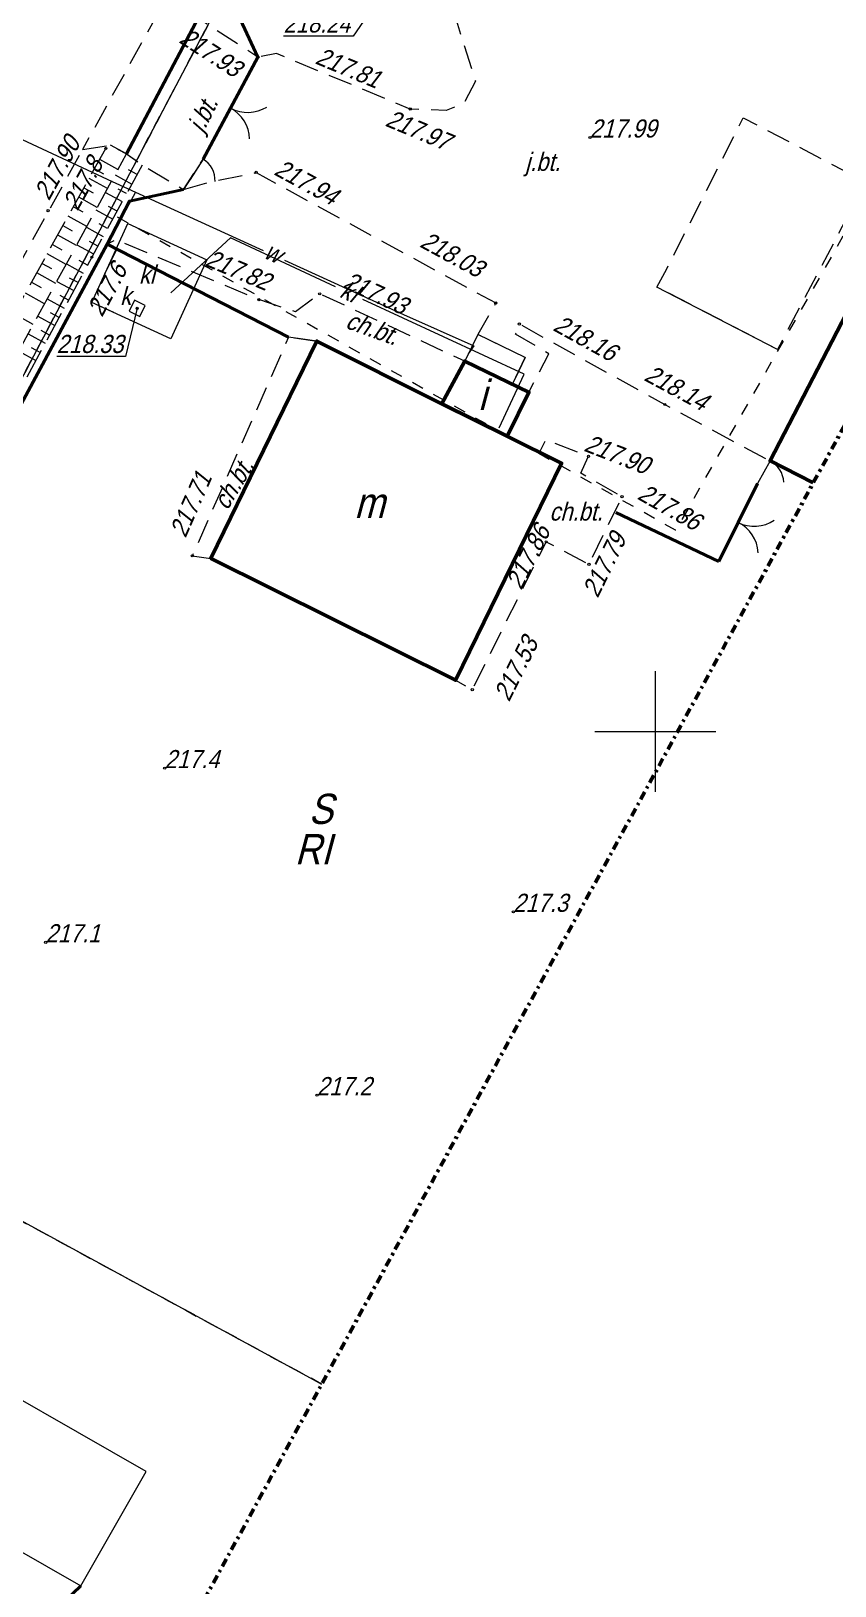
# Model space of a CAD drawing. Extents: x 7449598 to 7450455, y 5563374 to 5564952.
# Drawn here: x 7449774.1 to 7449807.4, y 5563664.6 to 5563729 of the extents above; entities that cross this region are included whole.
import ezdxf
from ezdxf.enums import TextEntityAlignment as Align

# ---------------------------------------------------------------- set-up
doc = ezdxf.new("R2010")
doc.units = 0
doc.header["$MEASUREMENT"] = 0
for name, pattern in [('218-500', [1, 0.5, -0.5]), ('420-500', [1.5, 1, -0.5]), ('823-500', [1.75, 1.25, -0.5]), ('DGN Style 4', [0.686427, 0.343214, -0.171607, 0, -0.171607])]:
    doc.linetypes.add(name, pattern=pattern)
for name, color, linetype, lineweight in [('46', 252, 'Continuous', 0), ('EDZPD_219', 7, 'Continuous', 0), ('SDRPK_420', 7, 'Continuous', 0), ('SDRPT_414', 7, 'Continuous', 0), ('SZOPO_902', 7, 'Continuous', 0), ('SZOPO_905', 7, 'Continuous', 0), ('UKKPO_582', 7, 'Continuous', 0), ('UWWPO_581', 7, 'Continuous', 0), ('Warstwa 1', 7, 'Continuous', 0), ('Warstwa 15', 7, 'Continuous', 0), ('Warstwa 26', 7, 'Continuous', 0), ('Warstwa 28', 7, 'Continuous', 0), ('Warstwa 29', 7, 'Continuous', 0), ('Warstwa 3', 7, 'Continuous', 0), ('Warstwa 4', 7, 'Continuous', 0), ('Warstwa 60', 7, 'Continuous', 0), ('Warstwa 8', 7, 'Continuous', 0), ('WUKPS_820', 7, 'Continuous', 0), ('WUKPS_823', 7, 'Continuous', 0), ('WUKPS_824', 7, 'Continuous', 0)]:
    doc.layers.add(name, color=color, linetype=linetype, lineweight=lineweight)
doc.styles.add('Style-WORKING_1250 I 0.26180', font='WORKING_1250.shx', dxfattribs={"oblique": 14.999978})

# ---------------------------------------------------------------- blocks, each defined once
blk = doc.blocks.new('PW02')
at = {"layer": 'Warstwa 1', "color": 7, "linetype": 'Continuous', "lineweight": 13}
blk.add_circle((0, 0), 0.045, dxfattribs=at)
blk = doc.blocks.new('PW01')
at = {"layer": 'Warstwa 1', "color": 7, "linetype": 'Continuous', "lineweight": 13}
blk.add_circle((0, 0), 0.045, dxfattribs=at)
blk = doc.blocks.new('US22A')
at = {"layer": 'Warstwa 1', "color": 7, "linetype": 'Continuous', "lineweight": 0, "flags": 128}
blk.add_lwpolyline([(-0.25, -0.25), (0.25, -0.25), (0.25, 0.25), (-0.25, 0.25)], close=True, dxfattribs=at)
blk = doc.blocks.new('*U189')
at = {"layer": 'SDRPK_420', "color": 7, "linetype": '420-500', "lineweight": 13, "flags": 128}
for points in [[(-17.08, -5.005), (-17.89, -6.265), (-16.74, -5.935), (-14.88, -5.565), (-4.96, -10.965), (-5.7, -12.265), (-3.74, -13.215), (-4.27, -14.325), (-3.59, -14.655), (-2.76, -13.065), (-4.14, -12.255), (-3.98, -11.835), (2.04, -15.165), (6.4, -17.505), (17.89, 4.685), (17.42, 5.415), (15.03, 6.885), (13.3, 6.185), (11.64, 7.015), (8.96, 8.465), (9.45, 9.435), (1.79, 13.465), (2.34, 14.215), (-3.94, 17.505), (-10.95, 3.855), (-10.15, 2.955), (-6.85, 1.565), (-5.8, -1.785), (-6.28, -2.695), (-7.01, -2.995), (-8.5, -2.935), (-14.04, -0.635), (-14.81, -0.785)], [(1.79, 13.465), (-3.04, 4.425), (-1.52, 3.605), (-2.27, 2.305), (-2.68, 2.115), (-3.92, 2.785), (-4.85, 1.045), (-9.93, 3.825), (-3.32, 16.195)], [(1.71, -10.305), (2.12, -9.555), (5.29, -3.295), (10.36, -5.955), (6.71, -12.885)]]:
    blk.add_lwpolyline(points, close=True, dxfattribs=at)
blk = doc.blocks.new('905P')
at = {"layer": 'SZOPO_905', "color": 7, "linetype": 'Continuous', "lineweight": 13}
blk.add_arc((1.05, 0), 1.05, 120, 180, dxfattribs=at)
blk = doc.blocks.new('905_1')
at = {"layer": 'SZOPO_905', "color": 7, "linetype": 'Continuous', "lineweight": 13}
for centre, start, end in [((-1.5, 0), 0, 60), ((1.5, 0), 120, 180)]:
    blk.add_arc(centre, 1.5, start, end, dxfattribs=at)

msp = doc.modelspace()

# ---------------------------------------------------------------- linework, layer by layer
at = {"layer": '46', "color": 7, "linetype": 'Continuous', "lineweight": 0, "ltscale": 0.1}
for p, q in [((7449777.668, 5563719.932), (7449777.192, 5563718.94)), ((7449777.566, 5563717.343), (7449776.655, 5563717.756))]:
    msp.add_line(p, q, dxfattribs=at)
at = {"layer": 'EDZPD_219', "color": 96, "linetype": 'Continuous', "lineweight": 13}
for p, q in [((7449759.46, 5563687.49), (7449797.78, 5563760.19)), ((7449786.18, 5563672.978), (7449759.46, 5563687.49))]:
    msp.add_line(p, q, dxfattribs=at)
at = {"layer": 'SDRPK_420', "color": 7, "linetype": '420-500', "lineweight": 13}
for p in [(7449780.17, 5563731.14), (7449768.42, 5563709.86)]:
    msp.add_line(p, (7449776.28, 5563724.1), dxfattribs=at)
at = {"layer": 'SDRPK_420', "color": 7, "linetype": '420-500', "lineweight": 13, "flags": 128}
msp.add_lwpolyline([(7449776.28, 5563724.1), (7449777.43, 5563724.27), (7449778.1, 5563723.92), (7449778.75, 5563723.45), (7449780.46, 5563722.44), (7449781.27, 5563723.7), (7449783.54, 5563727.92), (7449780.59, 5563729.83), (7449780.17, 5563731.14)], dxfattribs=at)
for points in [[(7449791.16, 5563713.57), (7449792.11, 5563715.33), (7449786.1, 5563718.12), (7449785.1, 5563717.37), (7449783.58, 5563717.88), (7449777.65, 5563720.36), (7449777.29, 5563720.17), (7449784.81, 5563716.33), (7449785.98, 5563716.16)], [(7449781.59, 5563707.16), (7449785.98, 5563716.16), (7449784.81, 5563716.33), (7449780.82, 5563707.27)], [(7449795.2, 5563711.56), (7449796.11, 5563711.11), (7449791.72, 5563702.12), (7449792.42, 5563701.73), (7449795.48, 5563707.85), (7449797.25, 5563706.92), (7449798.62, 5563709.72), (7449796.91, 5563710.69), (7449797.23, 5563711.39), (7449795.46, 5563712.08)]]:
    msp.add_lwpolyline(points, close=True, dxfattribs=at)
at = {"layer": 'SDRPT_414', "color": 7, "linetype": 'Continuous', "lineweight": 40}
msp.add_line((7449781.09, 5563729.59), (7449778.1, 5563723.92), dxfattribs=at)
at = {"layer": 'SZOPO_902', "color": 7, "linetype": 'Continuous', "lineweight": 40}
for p, q in [((7449783.54, 5563727.92), (7449781.27, 5563723.7)), ((7449804.23, 5563710.27), (7449802.63, 5563707.03)), ((7449776.203, 5563664.628), (7449772.85, 5563661.417))]:
    msp.add_line(p, q, dxfattribs=at)
at = {"layer": 'UKKPO_582', "color": 36, "linetype": 'Continuous', "lineweight": 13, "flags": 128}
msp.add_lwpolyline([(7449778.159, 5563721.028), (7449781.43, 5563719.524), (7449779.927, 5563716.253), (7449776.655, 5563717.756)], close=True, dxfattribs=at)
for points in [[(7449786.757, 5563718.413), (7449782.4, 5563720.436), (7449779.928, 5563718.165)], [(7449793.534, 5563712.578), (7449794.561, 5563714.79), (7449787.888, 5563717.888)]]:
    msp.add_lwpolyline(points, dxfattribs=at)
at = {"layer": 'UWWPO_581', "color": 5, "linetype": 'Continuous', "lineweight": 13, "flags": 128}
for points in [[(7449763.777, 5563728.613), (7449764.23, 5563728.402), (7449764.442, 5563728.855), (7449777.509, 5563722.771), (7449783.754, 5563719.92)], [(7449778.476, 5563722.329), (7449760.178, 5563688.574), (7449757.677, 5563681.135), (7449751.206, 5563667.384), (7449747.099, 5563658.833)], [(7449784.635, 5563719.518), (7449789.563, 5563717.27), (7449792.48, 5563715.962), (7449792.254, 5563715.64)]]:
    msp.add_lwpolyline(points, dxfattribs=at)
at = {"layer": 'Warstwa 1', "color": 7, "linetype": 'Continuous', "lineweight": 13}
for p, q in [((7449783.54, 5563727.92), (7449781.27, 5563723.7)), ((7449781.27, 5563723.7), (7449780.46, 5563722.44)), ((7449785.98, 5563716.16), (7449784.81, 5563716.33)), ((7449804.75, 5563711.2), (7449804.23, 5563710.27)), ((7449804.23, 5563710.27), (7449802.63, 5563707.03))]:
    msp.add_line(p, q, dxfattribs=at)
at = {"layer": 'Warstwa 1', "color": 7, "linetype": 'Continuous', "lineweight": 40}
for p, q in [((7449777.29, 5563720.17), (7449784.81, 5563716.33)), ((7449798.36, 5563709.06), (7449802.63, 5563707.04))]:
    msp.add_line(p, q, dxfattribs=at)
at = {"layer": 'Warstwa 1', "color": 7, "linetype": 'Continuous', "lineweight": 40, "flags": 128}
for points in [[(7449825.672, 5563745.374), (7449825.42, 5563745.51), (7449815.4, 5563750.88), (7449802.9, 5563757.67), (7449799.02, 5563759.92), (7449782.54, 5563730.06), (7449783.54, 5563727.92)], [(7449780.46, 5563722.44), (7449778.22, 5563721.96), (7449777.29, 5563720.17), (7449765.49, 5563698.24)]]:
    msp.add_lwpolyline(points, dxfattribs=at)
at = {"layer": 'Warstwa 1', "color": 7, "linetype": 'Continuous', "lineweight": 0, "flags": 128}
for points in [[(7449788.65, 5563730.48), (7449787.49, 5563728.79), (7449784.604, 5563728.79)], [(7449778.54, 5563717.52), (7449778.06, 5563715.52), (7449775.206, 5563715.52)]]:
    msp.add_lwpolyline(points, dxfattribs=at)
at = {"layer": 'Warstwa 1', "color": 7, "linetype": 'Continuous', "lineweight": 13, "flags": 128}
msp.add_lwpolyline([(7449805.06, 5563715.82), (7449800.06, 5563718.4), (7449800.47, 5563719.15)], dxfattribs=at)
at = {"layer": 'Warstwa 15', "color": 7, "linetype": 'Continuous', "lineweight": 13, "flags": 128}
msp.add_lwpolyline([(7449794.08, 5563714.38), (7449794.61, 5563715.49), (7449792.65, 5563716.44), (7449792.11, 5563715.33)], close=True, dxfattribs=at)
at = {"layer": 'Warstwa 29', "color": 96, "linetype": '218-500', "lineweight": 13}
for p, q in [((7449797.78, 5563760.19), (7449777.38, 5563721.49)), ((7449777.38, 5563721.49), (7449797.78, 5563760.19)), ((7449822.61, 5563746.58), (7449800.84, 5563708.33)), ((7449777.38, 5563721.49), (7449759.46, 5563687.49)), ((7449759.46, 5563687.49), (7449777.38, 5563721.49)), ((7449800.84, 5563708.33), (7449777.38, 5563721.49)), ((7449786.18, 5563672.977), (7449759.46, 5563687.49)), ((7449759.46, 5563687.49), (7449786.18, 5563672.977))]:
    msp.add_line(p, q, dxfattribs=at)
at = {"layer": 'Warstwa 3', "color": 7, "linetype": 'Continuous', "lineweight": 53, "flags": 128}
msp.add_lwpolyline([(7449806.534, 5563710.291), (7449804.75, 5563711.2), (7449816.24, 5563733.39), (7449818.499, 5563732.225)], dxfattribs=at)
for points in [[(7449781.59, 5563707.16), (7449785.98, 5563716.16), (7449791.16, 5563713.57), (7449793.86, 5563712.22), (7449796.11, 5563711.11), (7449791.72, 5563702.12)], [(7449791.16, 5563713.57), (7449792.11, 5563715.33), (7449794.76, 5563714.05), (7449793.86, 5563712.22)]]:
    msp.add_lwpolyline(points, close=True, dxfattribs=at)
at = {"layer": 'Warstwa 60', "color": 7, "linetype": 'Continuous', "lineweight": 13}
for p, q in [((7449800, 5563697.5), (7449800, 5563702.5)), ((7449797.5, 5563700), (7449802.5, 5563700))]:
    msp.add_line(p, q, dxfattribs=at)
at = {"layer": 'Warstwa 60', "color": 7, "linetype": 'Continuous', "lineweight": 13, "ltscale": 0.1, "flags": 128}
msp.add_lwpolyline([(7449770.27, 5563674.295), (7449767.566, 5563669.567), (7449776.203, 5563664.628), (7449778.907, 5563669.355)], close=True, dxfattribs=at)
at = {"layer": 'Warstwa 8', "color": 7, "linetype": 'DGN Style 4', "lineweight": 53, "flags": 128}
msp.add_lwpolyline([(7450242.249, 5564757.195), (7450281.761, 5564736.224), (7450381.947, 5564923.763), (7450454.953, 5564884.917), (7450405.405, 5564791.854), (7450392.833, 5564798.548), (7450342.944, 5564703.75), (7450227.046, 5564484.373), (7450154.831, 5564348.788), (7449690.291, 5563497.193), (7449618.905, 5563522.751), (7449629.01, 5563547.14), (7449943.259, 5564118.2), (7449916.282, 5564132.943), (7449953.147, 5564197.693), (7449979.298, 5564183.674), (7450084.831, 5564375.475), (7450052.492, 5564392.854)], close=True, dxfattribs=at)
at = {"layer": 'WUKPS_820', "color": 7, "linetype": 'Continuous', "lineweight": 13}
for p, q in [((7449777.741, 5563723.265), (7449776.987, 5563723.684)), ((7449776.77, 5563723.293), (7449777.148, 5563723.082)), ((7449777.621, 5563723.044), (7449778.318, 5563722.662)), ((7449778.534, 5563723.056), (7449778.185, 5563723.247)), ((7449776.335, 5563722.51), (7449776.716, 5563722.299)), ((7449777.312, 5563722.48), (7449776.552, 5563722.901)), ((7449777.226, 5563722.321), (7449777.921, 5563721.939)), ((7449778.101, 5563722.268), (7449777.753, 5563722.458)), ((7449775.901, 5563721.728), (7449776.285, 5563721.515)), ((7449776.883, 5563721.694), (7449776.118, 5563722.119)), ((7449777.705, 5563721.545), (7449777.358, 5563721.736)), ((7449776.454, 5563720.909), (7449775.684, 5563721.337)), ((7449776.831, 5563721.597), (7449777.525, 5563721.217)), ((7449776.025, 5563720.124), (7449775.25, 5563720.555)), ((7449775.467, 5563720.946), (7449775.853, 5563720.731)), ((7449776.435, 5563720.874), (7449777.128, 5563720.494)), ((7449777.309, 5563720.822), (7449776.962, 5563721.013)), ((7449775.596, 5563719.339), (7449774.815, 5563719.772)), ((7449775.033, 5563720.164), (7449775.422, 5563719.948)), ((7449776.04, 5563720.151), (7449776.732, 5563719.771)), ((7449776.912, 5563720.1), (7449776.566, 5563720.29)), ((7449774.598, 5563719.381), (7449774.99, 5563719.164)), ((7449775.607, 5563719.358), (7449776.303, 5563718.981)), ((7449776.482, 5563719.311), (7449776.134, 5563719.499)), ((7449774.164, 5563718.599), (7449774.559, 5563718.38)), ((7449775.168, 5563718.554), (7449774.381, 5563718.99)), ((7449775.212, 5563718.635), (7449775.911, 5563718.257)), ((7449776.089, 5563718.586), (7449775.74, 5563718.775)), ((7449774.703, 5563717.703), (7449773.911, 5563718.143)), ((7449774.817, 5563717.912), (7449775.518, 5563717.532)), ((7449775.697, 5563717.862), (7449775.347, 5563718.051)), ((7449774.238, 5563716.852), (7449773.44, 5563717.295)), ((7449774.422, 5563717.189), (7449775.126, 5563716.808)), ((7449775.304, 5563717.137), (7449774.953, 5563717.328)), ((7449774.912, 5563716.413), (7449774.559, 5563716.604)), ((7449774.027, 5563716.466), (7449774.734, 5563716.083)), ((7449773.632, 5563715.743), (7449774.341, 5563715.359)), ((7449774.52, 5563715.688), (7449774.166, 5563715.88))]:
    msp.add_line(p, q, dxfattribs=at)
at = {"layer": 'WUKPS_823', "color": 7, "linetype": '823-500', "lineweight": 13, "flags": 128}
for points in [[(7449764.12, 5563700.02), (7449771.45, 5563713.71), (7449777.24, 5563724.14), (7449777.43, 5563724.27)], [(7449778.75, 5563723.45), (7449776.66, 5563719.64), (7449765.28, 5563698.63)]]:
    msp.add_lwpolyline(points, dxfattribs=at)
at = {"layer": 'WUKPS_824', "color": 7, "linetype": '823-500', "lineweight": 13}
msp.add_line((7449778.1, 5563723.92), (7449777.43, 5563724.27), dxfattribs=at)
at = {"layer": 'WUKPS_824', "color": 7, "linetype": '823-500', "lineweight": 13, "flags": 128}
msp.add_lwpolyline([(7449765.28, 5563698.63), (7449764.84, 5563699.29), (7449772.04, 5563712.83), (7449778.1, 5563723.92), (7449778.75, 5563723.45)], dxfattribs=at)

# ---------------------------------------------------------------- block references
at = {"layer": 'SDRPK_420', "color": 7, "linetype": '420-500', "lineweight": 13}
msp.add_blockref('*U189', (7449798.35, 5563728.705), dxfattribs=at)
at = {"layer": 'SZOPO_905', "color": 7, "linetype": 'Continuous', "lineweight": 13}
for name, p, rotation in [('905_1', (7449782.405, 5563725.81), 241.7235392936086), ('905P', (7449781.27, 5563723.7), 238.0728036446804), ('905P', (7449804.75, 5563711.2), 242.708525876253), ('905_1', (7449803.43, 5563708.65), 243.7185889786798)]:
    msp.add_blockref(name, p, dxfattribs=dict(at, rotation=rotation))
at = {"layer": 'Warstwa 1', "color": 7, "linetype": 'Continuous', "lineweight": 13}
for name, p in [('PW02', (7449783.54, 5563727.92)), ('PW02', (7449789.85, 5563725.77)), ('PW02', (7449797.29, 5563724.59)), ('PW01', (7449777.24, 5563724.14)), ('PW02', (7449783.47, 5563723.15)), ('PW02', (7449774.85, 5563721.56)), ('PW01', (7449776.66, 5563719.64)), ('PW02', (7449783.58, 5563717.88)), ('PW02', (7449786.1, 5563718.12)), ('PW01', (7449778.54, 5563717.52)), ('PW02', (7449793.39, 5563717.74)), ('PW02', (7449794.37, 5563716.87)), ('PW02', (7449800.39, 5563713.54)), ('PW02', (7449797.23, 5563711.39)), ('PW02', (7449798.62, 5563709.72)), ('PW02', (7449795.48, 5563707.85)), ('PW02', (7449780.82, 5563707.27)), ('PW02', (7449797.25, 5563706.92)), ('PW02', (7449792.42, 5563701.73)), ('PW01', (7449779.68, 5563698.48)), ('PW01', (7449794.12, 5563692.53)), ('PW01', (7449774.75, 5563691.27)), ('PW01', (7449785.99, 5563684.94))]:
    msp.add_blockref(name, p, dxfattribs=at)
at = {"layer": 'Warstwa 1', "color": 7, "linetype": 'Continuous', "lineweight": 0, "xscale": 0.9999969319637725, "yscale": 0.9999969319637725, "zscale": 0.9999969319637725, "rotation": 333.758424521581}
msp.add_blockref('US22A', (7449778.54, 5563717.52), dxfattribs=at)

# ---------------------------------------------------------------- texts
at = {"layer": 'UKKPO_582', "color": 36, "linetype": 'Continuous', "lineweight": 13, "style": 'Style-WORKING_1250 I 0.26180', "oblique": 14.99998, "width": 0.900007}
msp.add_text('kl', height=0.75, rotation=0.06633, dxfattribs=at).set_placement((7449778.612, 5563718.544))
msp.add_text('kl', height=0.75, rotation=335.09558, dxfattribs=at).set_placement((7449787.171, 5563717.872), align=Align.CENTER)
at = {"layer": 'UWWPO_581', "color": 5, "linetype": 'Continuous', "lineweight": 13, "style": 'Style-WORKING_1250 I 0.26180', "oblique": 14.99998, "width": 0.900007}
msp.add_text('w', height=0.75, rotation=335.46868, dxfattribs=at).set_placement((7449783.891, 5563719.967), align=Align.MIDDLE_LEFT)
at = {"layer": 'Warstwa 1', "color": 5, "linetype": 'Continuous', "lineweight": 0, "style": 'Style-WORKING_1250 I 0.26180', "oblique": 15, "width": 0.900007}
msp.add_text('218.24', height=0.75, dxfattribs=at).set_placement((7449784.604, 5563728.94))
at = {"layer": 'Warstwa 1', "color": 7, "linetype": 'Continuous', "lineweight": 0, "style": 'Style-WORKING_1250 I 0.26180', "oblique": 15, "width": 0.900007}
for s, rotation, p in [('217.93', 327.07811, (7449780.23, 5563728.55)), ('217.81', 337.45322, (7449785.87, 5563727.67)), ('j.bt.', 63.62123, (7449781.27, 5563724.74)), ('217.97', 337.45322, (7449788.77, 5563725.09)), ('217.90', 61.20793, (7449774.884, 5563721.943)), ('217.8', 60.96386, (7449776.062, 5563721.517)), ('217.94', 331.43774, (7449784.16, 5563723.08)), ('218.03', 331.43774, (7449790.2, 5563720.09)), ('217.82', 337.30427, (7449781.31, 5563719.3)), ('217.6', 61.71615, (7449777.08, 5563717.12)), ('217.93', 335.09779, (7449787.01, 5563718.4)), ('ch.bt.', 340.27734, (7449787.12, 5563716.72)), ('218.16', 331.05042, (7449795.72, 5563716.63)), ('218.14', 331.7775, (7449799.49, 5563714.56)), ('217.90', 338.70228, (7449797, 5563711.63)), ('217.71', 66.23105, (7449780.54, 5563707.98)), ('ch.bt.', 58.95965, (7449782.27, 5563709.12)), ('217.86', 330.43564, (7449799.21, 5563709.65)), ('217.86', 63.43444, (7449794.44, 5563705.82)), ('217.79', 63.92776, (7449797.61, 5563705.49)), ('217.53', 63.43444, (7449793.94, 5563701.19))]:
    msp.add_text(s, height=0.75, rotation=rotation, dxfattribs=at).set_placement(p)
at = {"layer": 'Warstwa 1', "color": 7, "linetype": 'Continuous', "lineweight": 0, "style": 'Style-WORKING_1250 I 0.26180', "width": 0.900007}
for s, oblique, p in [('217.99', 15, (7449797.29, 5563724.59)), ('j.bt.', 14.99998, (7449794.61, 5563723.21)), ('k', 15, (7449777.83, 5563717.66)), ('ch.bt.', 15, (7449795.61, 5563708.73)), ('217.4', 15, (7449779.68, 5563698.48)), ('217.3', 15, (7449794.12, 5563692.53)), ('217.1', 15, (7449774.75, 5563691.27)), ('217.2', 15, (7449785.99, 5563684.94))]:
    msp.add_text(s, height=0.75, dxfattribs=dict(at, oblique=oblique)).set_placement(p)
at = {"layer": 'Warstwa 1', "color": 36, "linetype": 'Continuous', "lineweight": 0, "style": 'Style-WORKING_1250 I 0.26180', "oblique": 15, "width": 0.900007}
msp.add_text('218.33', height=0.75, dxfattribs=at).set_placement((7449775.206, 5563715.67))
at = {"layer": 'Warstwa 26', "color": 96, "linetype": 'Continuous', "lineweight": 30, "style": 'Style-WORKING_1250 I 0.26180', "oblique": 15, "width": 0.899997}
msp.add_text('RI', height=1.25, dxfattribs=at).set_placement((7449785.066, 5563694.501))
at = {"layer": 'Warstwa 28', "color": 96, "linetype": 'Continuous', "lineweight": 30, "style": 'Style-WORKING_1250 I 0.26180', "oblique": 14.99998, "width": 0.899997}
msp.add_text('S', height=1.25, dxfattribs=at).set_placement((7449785.638, 5563696.17))
at = {"layer": 'Warstwa 4', "color": 7, "linetype": 'Continuous', "lineweight": 30, "style": 'Style-WORKING_1250 I 0.26180', "oblique": 15, "width": 0.899997}
for s, p in [('i', (7449792.66, 5563713.31)), ('m', (7449787.53, 5563708.84))]:
    msp.add_text(s, height=1.25, dxfattribs=at).set_placement(p)

doc.saveas('drawing.dxf')
